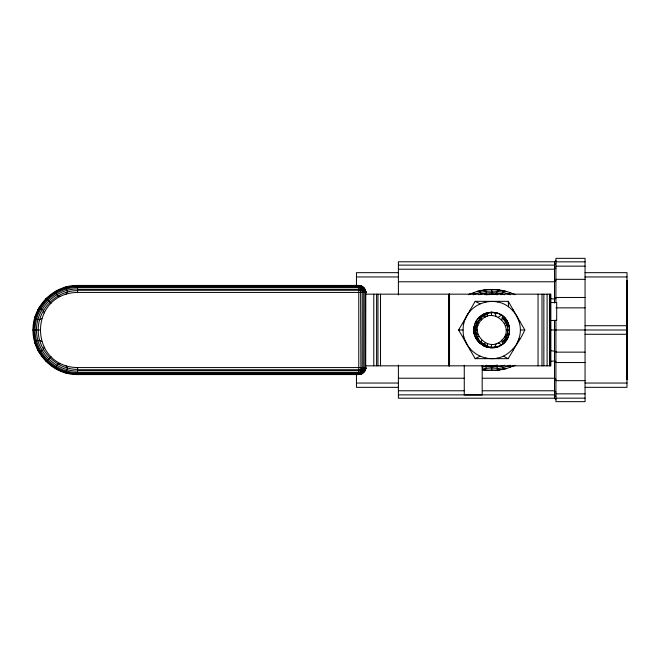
<?xml version="1.0" encoding="UTF-8"?>
<svg xmlns="http://www.w3.org/2000/svg" width="660" height="660" viewBox="0 0 660 660"><rect width="100%" height="100%" fill="white"/><g stroke="black" fill="none" stroke-linecap="round" stroke-linejoin="round"><path stroke-width="0.99" d="M506.583 320.092C510.543 325.933 510.543 334.067 506.575 339.916M464.467 321.139L463.584 321.42L463.064 330L463.584 338.58L464.467 338.861M465.275 319.316C471.298 302.379 494.389 295.936 508.571 306.809C515.823 312.213 520.319 320.958 520.385 330C520.468 340.832 513.117 349.585 508.274 358.661L475.175 358.661L458.626 330L465.234 318.549L475.175 301.339L508.274 301.339L524.824 330C518.611 343.48 508.579 359.131 491.725 358.661C480.373 358.603 469.276 351.409 465.275 340.684M365.747 292.034L363.726 288.932L358.776 287.479L77.566 287.479C54.813 287.339 34.906 307.246 35.046 330C34.906 352.753 54.813 372.661 77.566 372.52L358.776 372.52C361.861 373.774 365.962 368.775 365.747 367.966C365.632 371.555 362.365 374.632 358.776 374.566L77.566 374.566C53.74 375.02 32.546 353.826 33 330C32.546 306.174 53.74 284.98 77.566 285.433L358.776 285.433C362.53 285.351 365.822 288.7 365.772 292.421L365.681 368.668L365.772 367.579L77.566 367.579C28.165 366.622 28.165 293.378 77.566 292.421L365.772 292.421L365.425 290.26M481.569 340.156L481.387 342.862C489.002 350.006 502.895 348.001 507.474 338.415L502.169 342.276L501.88 340.156C515.542 327.657 494.068 306.182 481.569 319.844C467.907 332.343 489.382 353.818 501.88 340.156M503.662 341.426L504.966 341.979C494.159 355.303 470.506 343.926 474.086 327.203C475.802 310.81 500.478 306.702 507.474 321.585L502.169 317.724L501.88 319.844M481.569 319.844L481.396 317.13L477.419 322.649L476.074 321.403L474.251 326.304A21.277 20.757 -90 0 0 473.938 330A21.277 20.757 90 0 0 474.26 333.696L476.363 335L478.648 339.512L481.387 342.862C468.748 332.714 478.846 310.258 494.818 312.873C510.444 314.077 514.759 337.087 501.666 344.834L498.242 342.796M507.779 330C507.779 334.67 505.717 339.232 502.169 342.276C509.561 336.229 509.594 323.763 502.169 317.724L505.675 322.006L507.598 327.22M513.447 293.939L514.99 294.682C504.331 289.525 491.939 288.222 480.373 290.623L480.191 292.421L481.222 293.947C488.895 292.091 497.112 292.165 504.603 294.731M482.279 369.707L487.979 370.433L495.52 370.425L503.052 369.385L503.233 367.587L502.202 366.052L491.741 367.381L482.13 366.226M33.808 326.172L34.048 324.266M34.394 321.395L34.633 319.481M487.286 316.346L487.657 313.574L486.791 314.605L485.859 313.137L483.458 314.176L485.207 317.204M77.566 373.808L358.776 373.808C362.01 373.502 365.508 371.423 365.764 367.892L365.425 369.74M35.178 316.231L33.239 330L35.178 343.769M491.197 347.152L491.725 344.363M365.714 368.462L364.832 370.953L361.952 373.808M365.533 369.146L365.731 368.206M470.225 350.089L470.423 349.181M513.026 310.819L513.224 309.911M482.303 343.093L484.457 344.421L484.333 344.974L485.207 342.796M44.088 347.061L43.461 349.693L39.179 352.168L37.859 350.237M478.929 323.483L477.13 322.946L477.419 322.649L475.868 327.467L477.329 322.649L481.668 317.452M63.797 372.388L66.091 372.817L67.378 368.041L65.959 365.739M77.566 370.747L358.776 370.747C361.045 372.248 366.127 368.643 365.533 368.041L358.776 369.74L77.566 369.74M365.533 368.478L365.731 367.942M494.818 347.127L496.163 343.654M506.063 337.153L506.839 335.47L509.149 333.902M504.52 323.483L506.319 320.768L508.382 323.573M468.559 312.799L466.901 315.67A28.66 28.66 0 0 0 463.691 324.043M65.959 294.261L67.378 291.959L66.091 287.183L63.797 287.611M475.819 321.89L479.102 317.377L483.615 314.094M508.382 336.427L506.327 339.224L504.52 336.517M37.859 309.763L46.225 298.658L57.337 290.293M485.034 294.805L486.379 292.957L485.851 291.382L484.077 289.979M365.714 367.81L365.533 369.328L365.533 290.672L363.726 287.644L361.952 286.192M480.381 341.443L479.119 342.647M365.005 370.747L365.005 289.253M486.032 294.665L495.652 294.393L497.475 291.382L499.249 289.963M46.051 361.515L50.993 356.573M398.392 294.979L398.392 261.789L554.499 261.789L555.926 260.362M479.111 317.361L480.381 318.557M473.129 294.838C484.258 290.004 497.219 289.938 508.579 294.063L510.089 292.603M555.926 263.769L554.499 265.122L398.392 265.122M485.084 358.661L485.768 358.034M497.681 301.966L498.374 301.339M555.926 267.952L554.499 269.222L398.392 269.222M484.143 370.029L485.917 368.618L486.247 365.409L491.725 365.83L497.327 365.384M627 280.286L627 379.714M555.926 280.756L554.499 281.771L398.392 281.771M505.379 325.561L506.88 324.53L509.149 326.089M500.882 294.781L503.159 292.405L502.969 290.606M41.828 318.392L39.526 319.803L34.749 318.524L39.179 307.832L43.461 310.307L44.088 312.939M482.212 316.907L484.457 315.579M498.242 317.204L501.666 315.166L504.966 318.021L503.654 318.565M365.681 292.421L363.726 291.142L358.776 290.26L77.566 290.26M469.945 293.972L468.394 294.715L476.883 291.472L487.847 289.583M475.175 358.661L480.067 356.185M513.513 366.028L515.064 365.285L506.566 368.527L495.561 370.417M555.926 298.386L554.499 299.029L550.39 298.642M482.13 367.933C491.502 369.889 501.526 368.957 510.32 365.161M484.366 315.579L485.925 314.927M77.566 285.673L66.091 287.183L55.399 291.613L57.874 295.894L60.505 296.522M478.063 325.561L476 326.387L475.612 330L476 333.605L478.063 334.438M360.938 285.772L74.695 286.126M486.214 313.013L491.708 312.147M496.155 347.3L497.797 346.748M478.772 294.748L481.222 293.947M502.202 366.052L504.661 365.252M518.983 338.861L519.874 338.572M478.929 336.517L477.122 337.046L478.739 339.512M476.767 291.514L480.373 290.623M503.052 369.385L506.665 368.495M60.505 363.478L57.874 364.105L55.399 368.387L57.337 369.707M495.297 347.449L490.974 347.837L485.859 346.863L483.466 345.832L484.457 344.421M491.741 370.557L491.741 367.381L490.281 365.797L497.632 365.293M77.566 286.366C54.219 286.226 33.792 306.652 33.941 330C33.792 353.347 54.219 373.774 77.566 373.634M77.566 288.932C55.588 288.791 36.358 308.022 36.498 330C36.358 351.978 55.588 371.209 77.566 371.068M77.566 290.614C56.488 290.483 38.049 308.921 38.181 330C38.049 351.079 56.488 369.517 77.566 369.385M497.26 365.351L490.281 365.797M66.091 287.183L68.005 286.943M550.399 361.35L554.499 360.971L555.926 361.614M489.035 294.269L496.963 294.558M486.123 294.616L492.946 294.195M555.926 261.847L585.057 261.847M555.926 266.153L585.057 266.153M398.392 272.671L356.45 272.671L356.45 285.706M585.057 272.671L627 272.671L627 387.329L585.057 387.329M356.45 276.961L398.392 276.961M585.057 276.961L627 276.961M555.926 279.328L585.057 279.328M77.566 286.192L358.776 286.192L363.726 288.139L365.731 291.794M77.566 289.253L358.776 289.253C361.276 288.775 364.873 289.55 365.764 292.24L365.533 290.672M365.772 294.17L550.852 294.17L550.852 365.83L365.772 365.83M555.926 297.47L585.057 297.47M550.547 302.544L556.685 302.544L556.685 320.463L550.597 320.463M555.926 307.857L585.057 307.857M476.454 325L474.251 326.304A17.853 17.853 0 0 0 474.251 333.696L476.083 338.613C479.407 336.649 474.301 333.028 475.67 330M585.057 325.718L627 325.718M33 330L39.988 330M458.626 330L463.064 330M473.872 330L477.361 330M506.088 330L509.578 330M520.385 330L524.824 330M627 330L550.423 329.983M585.057 334.282L627 334.282M555.926 352.143L585.057 352.143M555.926 362.53L585.057 362.53M398.392 378.229L464.12 378.229M482.608 378.229L554.499 378.229L555.926 379.244M555.926 380.671L585.057 380.671M356.45 383.039L398.392 383.039M585.057 383.039L627 383.039M398.392 387.329L356.45 387.329L356.45 374.294M398.392 390.778L464.12 390.778M482.608 390.778L554.499 390.778L555.926 392.048M555.926 393.847L585.057 393.847M398.392 394.878L554.499 394.878L555.926 396.231M555.926 399.638L554.499 398.211L398.392 398.211L398.392 365.021M555.926 398.153L585.057 398.153M490.966 312.163L495.289 312.543M491.725 294.17L497.327 294.616M486.123 365.384L491.725 365.83M495.47 289.575L506.591 291.489M487.921 370.425L482.41 369.748M550.572 350.608L555.926 351.516M41.828 341.608L39.526 340.197L34.749 341.476C39.22 356.936 52.09 369.864 68.005 373.057M74.695 373.873L360.591 374.096L362.274 373.428L362.274 286.572L360.591 285.904L360.938 374.228M66.091 372.817L77.566 374.327M495.652 294.393L497.83 294.698M518.983 321.139L519.865 321.42M496.147 312.7L497.797 313.252M486.23 346.987L486.701 345.394L487.657 346.426L487.286 343.654M485.925 345.073L482.212 343.093M508.579 294.063L510.262 294.814M475.175 301.339L480.067 303.814M503.382 356.185L508.274 358.661M494.596 365.714L497.038 367.042L497.558 368.618L499.339 370.029M483.615 345.906L479.102 342.623L475.819 338.11M505.379 334.438L506.88 335.47M480.29 341.443L481.668 342.548M497.681 358.034L498.374 358.661M485.084 301.339L485.768 301.966M473.286 292.627L474.804 294.088M508.645 365.912L510.163 367.373M46.051 298.485L50.993 303.427M505.675 322.006L506.839 324.53M494.818 312.873L496.163 316.346M492.088 294.17L491.659 289.443M365.533 291.522L365.772 292.421L365.533 290.854M513.026 349.181L513.224 350.08M470.225 309.92L470.423 310.819M491.197 312.848L491.725 315.637M365.533 291.142L365.772 292.421M33.808 333.828L34.048 335.734M34.394 338.605L34.633 340.519M508.274 301.339L508.571 306.809M555.926 302.42L555.926 258.34L585.057 258.34L585.057 401.659L555.926 401.659L555.926 320.1M554.499 261.789L554.499 302.989M554.499 320.298L554.499 398.211M550.226 294.17L550.226 365.83M549.458 294.17L549.458 365.83M547.099 294.17L547.099 365.83M543.856 294.17L543.856 365.83M542 294.17L542 365.83M538.04 294.17L538.04 365.83M482.188 365.549L482.188 394.96L464.269 394.96L464.269 365.293M449.542 294.17L449.542 365.83M449.287 294.17L449.287 365.83M449.163 294.17L449.163 365.83M448.932 294.17L448.932 365.83M380.523 294.17L380.523 365.83M377.957 294.17L377.957 365.83M376.596 294.17L376.596 365.83M373.783 294.17L373.783 365.83M363.726 287.479L363.726 372.52M358.776 285.433L358.776 374.566M77.566 285.433L77.566 292.421M77.566 367.579L77.566 374.566M518.661 339.801A28.66 28.66 0 0 1 517.91 341.657M517.49 342.565A28.66 28.66 0 0 1 516.549 344.33M466.901 344.33A28.66 28.66 0 0 1 463.691 335.957M516.549 315.67A28.66 28.66 0 0 1 517.49 317.435M517.91 318.343A28.66 28.66 0 0 1 518.661 320.199"/></g></svg>
